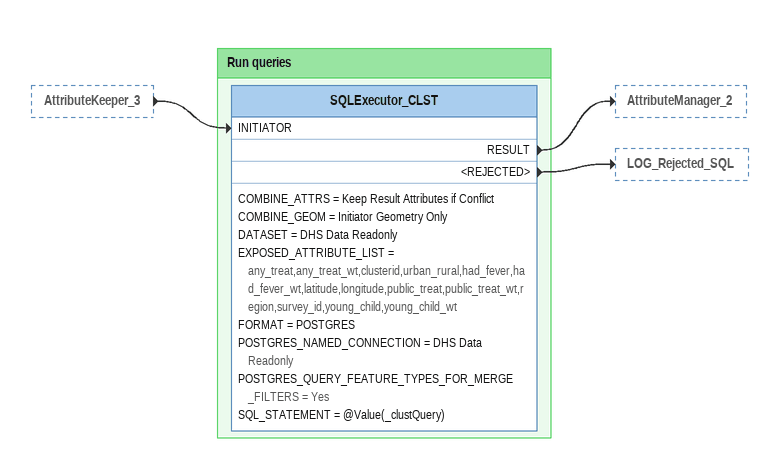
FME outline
AttributeKeeper_3 [outside]
    -> SQLExecutor_CLST [INITIATOR]

Bookmark: Run queries
SQLExecutor_CLST
    COMBINE_ATTRS = Keep Result Attributes if Conflict
    COMBINE_GEOM = Initiator Geometry Only
    DATASET = DHS Data Readonly
    EXPOSED_ATTRIBUTE_LIST = any_treat,any_treat_wt,clusterid,urban_rural,had_fever,had_fever_wt,latitude,longitude,public_treat,public_treat_wt,region,survey_id,young_child,young_child_wt
    FORMAT = POSTGRES
    POSTGRES_NAMED_CONNECTION = DHS Data Readonly
    POSTGRES_QUERY_FEATURE_TYPES_FOR_MERGE_FILTERS = Yes
    SQL_STATEMENT = @Value(_clustQuery)
    RESULT -> AttributeManager_2
    <REJECTED> -> LOG_Rejected_SQL
